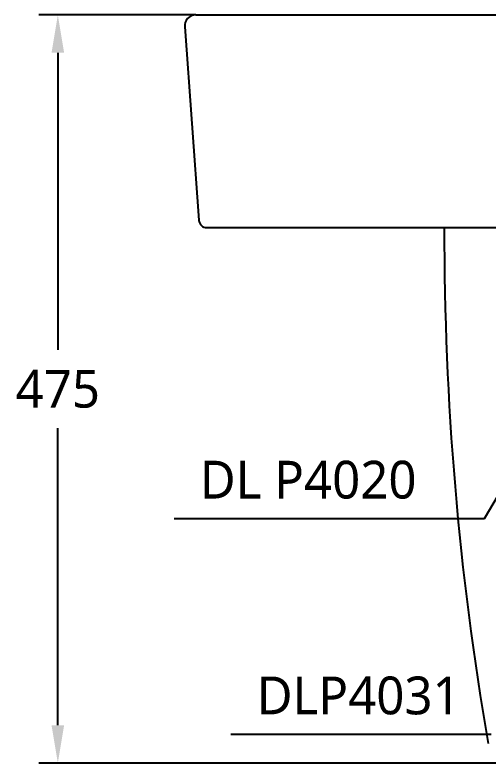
# Model space of a CAD drawing. Extents: x 0 to 6851, y 0 to 2100.
# Drawn here: x 5657.8 to 5958.5, y 450.4 to 925.4 of the extents above; entities that cross this region are included whole.
import ezdxf

# ---------------------------------------------------------------- set-up
doc = ezdxf.new("R2010")
doc.units = 0
doc.header["$LTSCALE"] = 20
doc.header["$MEASUREMENT"] = 0
doc.layers.get('DEFPOINTS').update_dxf_attribs({"linetype": 'CONTINUOUS'})
doc.layers.add('1', color=1, linetype='CONTINUOUS')
doc.layers.add('7', color=7, linetype='CONTINUOUS')
doc.styles.get("Standard").update_dxf_attribs({"font": 'NanumGothic.ttf'})
doc.dimstyles.get("Standard").update_dxf_attribs({"dimtxt": 2.5, "dimasz": 2, "dimexe": 2, "dimexo": 1, "dimgap": 1.5, "dimtad": 1, "dimdec": 0, "dimlfac": 10, "dimrnd": 0.5, "dimzin": 0, "dimdsep": 46, "dimtxsty": 'Standard', "dimcen": 0, "dimclrt": 2, "dimadec": 0, "dimazin": 0, "dimtfac": 1, "dimtdec": 0, "dimtmove": 0, "dimatfit": 3, "dimfxl": 1, "dimtolj": 1, "dimtzin": 0, "dimarcsym": 0})

# ---------------------------------------------------------------- blocks, each defined once
blk = doc.blocks.new('*D59')
at = {"layer": '1', "color": 3, "lineweight": -2, "transparency": 16777216}
for p, q in [((5772.68, 925.42), (5673.05, 925.42)), ((5685.05, 901.42), (5685.05, 712.85)), ((5685.05, 474.42), (5685.05, 663)), ((6044.48, 450.42), (5673.05, 450.42))]:
    blk.add_line(p, q, dxfattribs=at)
at = {"layer": '1', "color": 3, "transparency": 16777216}
for points in [[(5681.05, 901.42), (5689.05, 901.42), (5685.05, 925.42)], [(5681.05, 474.42), (5689.05, 474.42), (5685.05, 450.42)]]:
    blk.add_solid(points, dxfattribs=at)
at = {"layer": 'DEFPOINTS', "color": 0, "transparency": 16777216}
for p in [(5685.05, 925.42), (5772.68, 925.42, -9.25), (6044.48, 450.42, -9.25)]:
    blk.add_point(p, dxfattribs=at)
at = {"layer": '1', "color": 2, "transparency": 16777216, "insert": (5685.05, 687.92), "char_height": 24, "attachment_point": 5}
blk.add_mtext('\\A1;475', dxfattribs=at)

msp = doc.modelspace()

# ---------------------------------------------------------------- linework, layer by layer
at = {"layer": '1', "color": 3}
for p, q in [((5956.24, 605.65), (6008.55, 695)), ((5758.91, 605.65), (5956.24, 605.65)), ((5794.96, 468.65), (5960.36, 468.65))]:
    msp.add_line(p, q, dxfattribs=at)
at = {"layer": '7'}
for p, q in [((5772.68, 925.42, -9.25), (6250.68, 925.42, -9.25)), ((5765.7, 917.86, -9.25), (5774.75, 795.06, -9.25)), ((5779.74, 790.42, -9.25), (6250.68, 790.42, -9.25))]:
    msp.add_line(p, q, dxfattribs=at)
for centre, radius, start, end in [((5772.68, 918.42, -9.25), 7, 90, 184.6106), ((5779.74, 795.42, -9.25), 5, 184.2142, 270), ((7830.67, 786.8), 1900, 179.89061, 189.81628)]:
    msp.add_arc(centre, radius, start, end, dxfattribs=at)

# ---------------------------------------------------------------- texts
at = {"layer": '1', "color": 2, "char_height": 24, "attachment_point": 5}
for s, insert in [('DL P4020', (5844.15, 630.19)), ('DLP4031', (5876.27, 493.18))]:
    msp.add_mtext(s, dxfattribs=dict(at, insert=insert))

# ---------------------------------------------------------------- dimensions: what is measured, and where the dimension line sits
at = {"layer": '1'}
dim = msp.add_linear_dim(base=(5685.05, 925.42), p1=(6044.48, 450.42, -9.25), p2=(5772.68, 925.42, -9.25), angle=90, dimstyle='Standard', override={"dimscale": 1.2, "dimtxt": 20, "dimasz": 20, "dimexe": 10, "dimexo": 0, "dimgap": 10, "dimtih": 1, "dimtoh": 1, "dimlfac": 1, "dimzin": 8, "dimclrd": 3, "dimclre": 3}, dxfattribs=at)
dim.commit()
dim.dimension.update_dxf_attribs({"geometry": '*D59', "text_midpoint": (5685.05, 687.92)})

doc.saveas('drawing.dxf')
